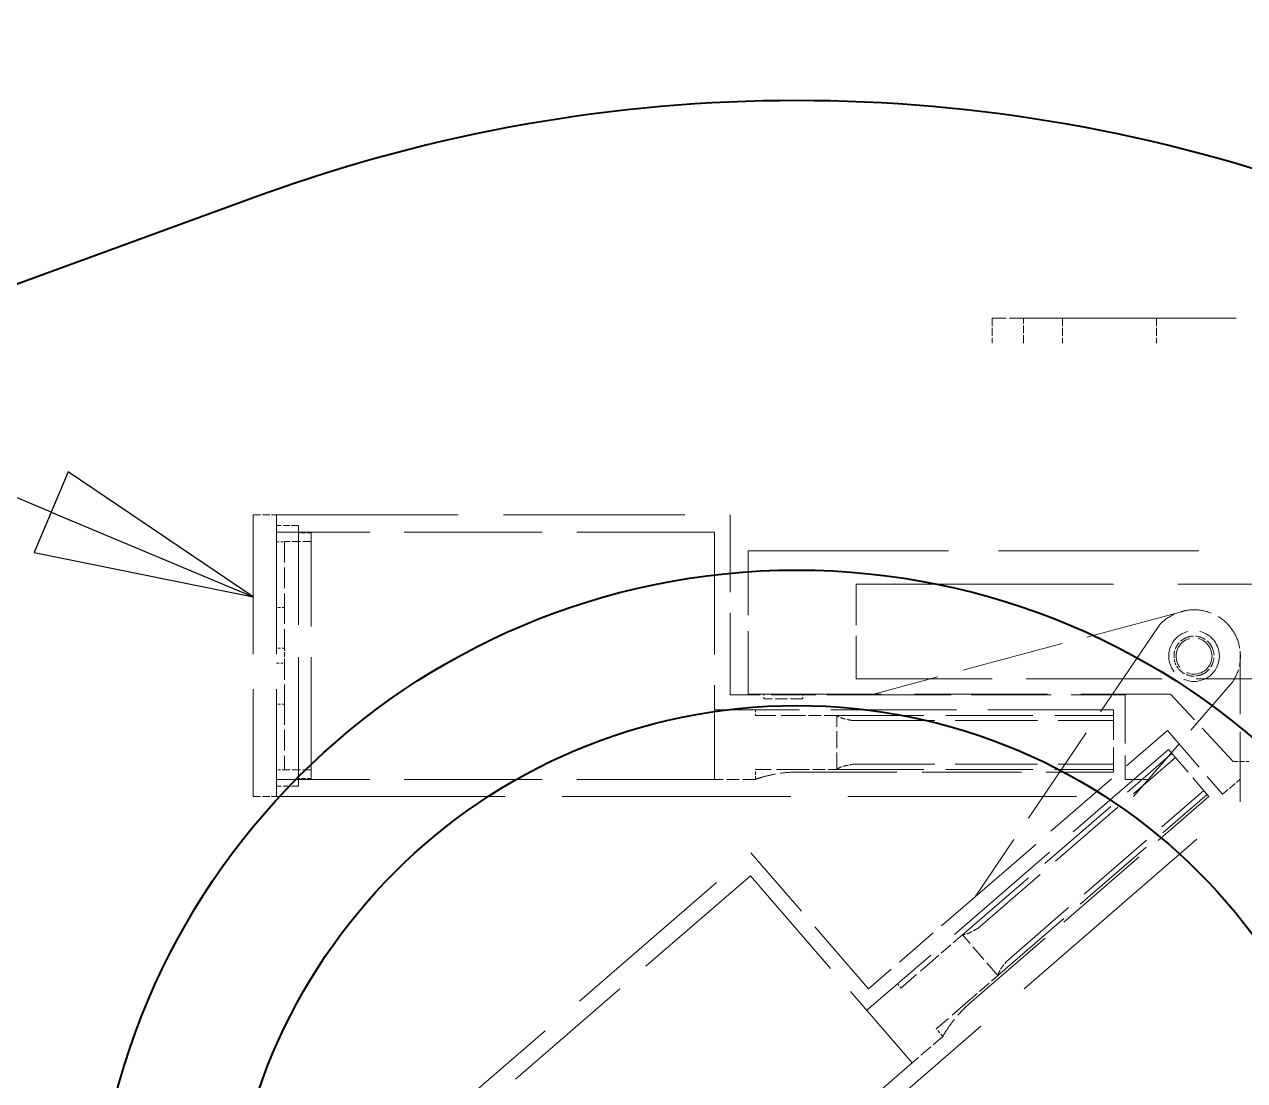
# Model space of a CAD drawing. Header units: millimetres. Extents: x 0 to 5887, y 0 to 4158.
# Drawn here: x 3016.3 to 3094.3, y 1988.6 to 2056.1 of the extents above; entities that cross this region are included whole.
import ezdxf

# ---------------------------------------------------------------- set-up
doc = ezdxf.new("R2010")
doc.units = ezdxf.units.MM
doc.header["$LTSCALE"] = 7
doc.linetypes.add('DASHED', pattern=[0.2067, 0.1654, -0.0413])
for name, color, linetype, lineweight in [('가려진 것(ISO)', 2, 'DASHED', 18), ('가시적인 것(ISO)', 3, 'Continuous', 40), ('기호(ISO)', 5, 'Continuous', 25)]:
    doc.layers.add(name, color=color, linetype=linetype, lineweight=lineweight)

# ---------------------------------------------------------------- blocks, each defined once
blk = doc.blocks.new('품번기호8')
at = {"layer": '기호(ISO)', "color": 7}
for p, q in [((431.146, 289.27), (386.166, 308.125)), ((431.3, 289.639), (430.991, 288.901)), ((432.99, 288.497), (431.3, 289.639)), ((431.146, 289.27), (432.99, 288.497)), ((430.991, 288.901), (432.99, 288.497))]:
    blk.add_line(p, q, dxfattribs=at)
at = {"layer": '기호(ISO)', "color": 7, "flags": 128}
blk.add_lwpolyline([(430.991, 288.901), (432.99, 288.497), (431.3, 289.639), (430.991, 288.901)], dxfattribs=at)
at = {"layer": '기호(ISO)', "color": 7}
blk.add_solid([(430.991, 288.901), (432.99, 288.497), (431.3, 289.639), (430.991, 288.901)], dxfattribs=at)

msp = doc.modelspace()

# ---------------------------------------------------------------- linework, layer by layer
at = {"layer": '가려진 것(ISO)', "ltscale": 0.769514}
msp.add_line((3080.1748, 2037.2871), (3078.1748, 2037.2871), dxfattribs=at)
at = {"layer": '가려진 것(ISO)', "ltscale": 0.435259}
for p, q in [((3078.1748, 2037.2871), (3078.1748, 2035.6871)), ((3080.1748, 2035.6871), (3080.1748, 2037.2871)), ((3082.6748, 2037.2871), (3082.6748, 2035.6871)), ((3088.6748, 2037.2871), (3088.6748, 2035.6871))]:
    msp.add_line(p, q, dxfattribs=at)
at = {"layer": '가려진 것(ISO)', "ltscale": 11.749257}
msp.add_line((3080.1748, 2037.2871), (3131.1748, 2037.2871), dxfattribs=at)
at = {"layer": '가려진 것(ISO)', "ltscale": 7.693333}
for p, q in [((3030.931, 2024.7106), (3030.931, 2006.7106)), ((3032.431, 2024.7106), (3032.431, 2006.7106)), ((3032.431, 2024.7106), (3032.431, 2006.7106))]:
    msp.add_line(p, q, dxfattribs=at)
at = {"layer": '가려진 것(ISO)', "ltscale": 0.408049}
for p, q in [((3030.931, 2024.7106), (3032.431, 2024.7106)), ((3030.931, 2006.7106), (3032.431, 2006.7106))]:
    msp.add_line(p, q, dxfattribs=at)
at = {"layer": '가려진 것(ISO)', "ltscale": 10.021425}
for p, q in [((3032.431, 2024.7106), (3061.431, 2024.7106)), ((3040.8136, 1984.1542), (3062.7496, 2003.1229))]:
    msp.add_line(p, q, dxfattribs=at)
at = {"layer": '가려진 것(ISO)', "ltscale": 4.535932}
for p, q in [((3061.431, 2013.2106), (3061.431, 2024.7106)), ((3070.2717, 1994.4241), (3062.7496, 2003.1229))]:
    msp.add_line(p, q, dxfattribs=at)
at = {"layer": '가려진 것(ISO)', "ltscale": 0.380839}
for p, q in [((3033.831, 2024.0356), (3032.431, 2024.0356)), ((3033.831, 2007.3856), (3032.431, 2007.3856))]:
    msp.add_line(p, q, dxfattribs=at)
at = {"layer": '가려진 것(ISO)', "ltscale": 7.618686}
for p, q in [((3060.431, 2023.6106), (3032.431, 2023.6106)), ((3060.431, 2007.8106), (3032.431, 2007.8106)), ((3062.7127, 2001.6367), (3041.5331, 1983.3221)), ((3073.0474, 1989.6854), (3051.8678, 1971.3708))]:
    msp.add_line(p, q, dxfattribs=at)
at = {"layer": '가려진 것(ISO)', "ltscale": 7.116325}
msp.add_line((3033.831, 2007.3856), (3033.831, 2024.0356), dxfattribs=at)
at = {"layer": '가려진 것(ISO)', "ltscale": 0.21758}
for p, q in [((3034.631, 2023.5606), (3033.831, 2023.5606)), ((3034.631, 2007.8606), (3033.831, 2007.8606))]:
    msp.add_line(p, q, dxfattribs=at)
at = {"layer": '가려진 것(ISO)', "ltscale": 6.710283}
msp.add_line((3034.631, 2007.8606), (3034.631, 2023.5606), dxfattribs=at)
at = {"layer": '가려진 것(ISO)', "ltscale": 6.753024}
for p, q in [((3060.431, 2023.6106), (3060.431, 2007.8106)), ((3062.7127, 2001.6367), (3073.0474, 1989.6854))]:
    msp.add_line(p, q, dxfattribs=at)
at = {"layer": '가려진 것(ISO)', "ltscale": 0.13595}
for p, q in [((3032.431, 2022.9951), (3032.931, 2022.9951)), ((3032.931, 2018.7993), (3032.431, 2018.7993)), ((3032.931, 2016.1856), (3032.431, 2016.1856)), ((3032.431, 2015.2356), (3032.931, 2015.2356)), ((3032.931, 2012.6219), (3032.431, 2012.6219)), ((3032.931, 2008.4261), (3032.431, 2008.4261))]:
    msp.add_line(p, q, dxfattribs=at)
at = {"layer": '가려진 것(ISO)', "ltscale": 0.129239}
for p, q in [((3032.931, 2022.9951), (3032.931, 2023.0106)), ((3032.931, 2008.4106), (3032.931, 2008.4261))]:
    msp.add_line(p, q, dxfattribs=at)
at = {"layer": '가려진 것(ISO)', "ltscale": 0.462469}
for p, q in [((3034.631, 2023.0106), (3032.931, 2023.0106)), ((3034.631, 2008.4106), (3032.931, 2008.4106))]:
    msp.add_line(p, q, dxfattribs=at)
at = {"layer": '가려진 것(ISO)', "ltscale": 1.141586}
for p, q in [((3032.931, 2022.9951), (3032.931, 2018.7993)), ((3032.931, 2012.6219), (3032.931, 2008.4261))]:
    msp.add_line(p, q, dxfattribs=at)
at = {"layer": '가려진 것(ISO)', "ltscale": 3.549301}
msp.add_line((3062.5748, 2022.4121), (3062.5748, 2013.2621), dxfattribs=at)
at = {"layer": '가려진 것(ISO)', "ltscale": 11.058125}
msp.add_line((3062.5748, 2022.4121), (3094.5748, 2022.4121), dxfattribs=at)
at = {"layer": '가려진 것(ISO)', "ltscale": 2.366934}
msp.add_line((3069.4748, 2014.2387), (3069.4748, 2020.2871), dxfattribs=at)
at = {"layer": '가려진 것(ISO)', "ltscale": 14.214297}
msp.add_line((3069.4748, 2020.2871), (3131.1748, 2020.2871), dxfattribs=at)
at = {"layer": '가려진 것(ISO)', "ltscale": 1.076065}
for p, q in [((3032.931, 2016.1856), (3032.931, 2018.7993)), ((3032.931, 2012.6219), (3032.931, 2015.2356))]:
    msp.add_line(p, q, dxfattribs=at)
at = {"layer": '가려진 것(ISO)', "ltscale": 5.684871}
for p, q in [((3090.5903, 2018.6123), (3070.431, 2013.2106)), ((3088.795, 2017.5829), (3077.0794, 2000.3109))]:
    msp.add_line(p, q, dxfattribs=at)
at = {"layer": '가려진 것(ISO)', "ltscale": 0.258577}
msp.add_line((3032.931, 2015.2356), (3032.931, 2016.1856), dxfattribs=at)
at = {"layer": '가려진 것(ISO)', "ltscale": 3.869947}
for p, q in [((3094.0225, 2006.369), (3094.0226, 2016.0056)), ((3087.2096, 2006.7106), (3093.5129, 2013.9999))]:
    msp.add_line(p, q, dxfattribs=at)
at = {"layer": '가려진 것(ISO)', "ltscale": 7.512551}
msp.add_line((3069.4748, 2014.2387), (3097.0847, 2014.2387), dxfattribs=at)
at = {"layer": '가려진 것(ISO)', "ltscale": 7.346587}
msp.add_line((3062.5748, 2013.2621), (3089.5748, 2013.2621), dxfattribs=at)
at = {"layer": '가려진 것(ISO)', "ltscale": 0.08153}
for p, q in [((3063.5748, 2012.9621), (3063.5748, 2013.2621)), ((3066.0748, 2012.9621), (3066.0748, 2013.2621))]:
    msp.add_line(p, q, dxfattribs=at)
at = {"layer": '가려진 것(ISO)', "ltscale": 2.507845}
msp.add_line((3093.5748, 2008.9621), (3089.5748, 2013.2621), dxfattribs=at)
at = {"layer": '가려진 것(ISO)', "ltscale": 2.448796}
for p, q in [((3070.431, 2013.2106), (3061.431, 2013.2106)), ((3077.0794, 2000.3109), (3070.2717, 1994.4241))]:
    msp.add_line(p, q, dxfattribs=at)
at = {"layer": '가려진 것(ISO)', "ltscale": 0.680149}
msp.add_line((3066.0748, 2012.9621), (3063.5748, 2012.9621), dxfattribs=at)
at = {"layer": '가려진 것(ISO)', "ltscale": 4.42134}
for p, q in [((3070.431, 2013.2106), (3086.6804, 2013.2106)), ((3077.0794, 2000.3109), (3089.3707, 2010.9395))]:
    msp.add_line(p, q, dxfattribs=at)
at = {"layer": '가려진 것(ISO)', "ltscale": 2.684315}
for p, q in [((3086.6804, 2013.2106), (3086.6804, 2007.8106)), ((3089.3707, 2010.9395), (3092.9028, 2006.8549))]:
    msp.add_line(p, q, dxfattribs=at)
at = {"layer": '가려진 것(ISO)', "ltscale": 6.938437}
for p, q in [((3085.931, 2012.2464), (3060.431, 2012.2464)), ((3089.4345, 2009.72), (3070.146, 1993.0406))]:
    msp.add_line(p, q, dxfattribs=at)
at = {"layer": '가려진 것(ISO)', "ltscale": 0.095135}
for p, q in [((3063.031, 2011.8964), (3063.031, 2012.2464)), ((3072.3416, 1994.4765), (3072.1127, 1994.7413))]:
    msp.add_line(p, q, dxfattribs=at)
at = {"layer": '가려진 것(ISO)', "ltscale": 1.140846}
for p, q in [((3063.031, 2011.8964), (3065.7005, 2011.8964)), ((3065.701, 2008.4464), (3063.0316, 2008.4464)), ((3072.3416, 1994.4765), (3074.3608, 1996.2226)), ((3076.6178, 1993.6133), (3074.5986, 1991.8673))]:
    msp.add_line(p, q, dxfattribs=at)
at = {"layer": '가려진 것(ISO)', "ltscale": 0.688469}
for p, q in [((3068.231, 2011.8964), (3065.7005, 2011.8964)), ((3076.2749, 1997.8778), (3074.3608, 1996.2226))]:
    msp.add_line(p, q, dxfattribs=at)
at = {"layer": '가려진 것(ISO)', "ltscale": 4.816061}
for p, q in [((3068.231, 2011.8964), (3085.931, 2011.8964)), ((3076.2749, 1997.8778), (3089.6635, 2009.4553)), ((3068.231, 2008.4464), (3085.931, 2008.4464)), ((3078.5316, 1995.2682), (3091.9201, 2006.8456))]:
    msp.add_line(p, q, dxfattribs=at)
at = {"layer": '가려진 것(ISO)', "ltscale": 0.938643}
for p, q in [((3068.231, 2008.4464), (3068.231, 2011.8964)), ((3078.5316, 1995.2682), (3076.2749, 1997.8778))]:
    msp.add_line(p, q, dxfattribs=at)
at = {"layer": '가려진 것(ISO)', "ltscale": 1.656983}
for p, q in [((3085.931, 2012.2464), (3085.931, 2008.2765)), ((3089.4345, 2009.72), (3092.0312, 2006.7172))]:
    msp.add_line(p, q, dxfattribs=at)
at = {"layer": '가려진 것(ISO)', "ltscale": 4.541158}
for p, q in [((3069.2413, 2011.5655), (3085.931, 2011.5655)), ((3069.2413, 2008.7773), (3085.931, 2008.7773)), ((3077.2556, 1998.2884), (3089.8799, 2009.205)), ((3079.0793, 1996.1793), (3091.7037, 2007.0959))]:
    msp.add_line(p, q, dxfattribs=at)
at = {"layer": '가려진 것(ISO)', "ltscale": 0.272}
msp.add_line((3093.5748, 2008.9621), (3094.5748, 2008.9621), dxfattribs=at)
at = {"layer": '가려진 것(ISO)', "ltscale": 0.707515}
for p, q in [((3063.0316, 2007.8106), (3060.431, 2007.8106)), ((3075.0145, 1991.3864), (3073.0474, 1989.6854))]:
    msp.add_line(p, q, dxfattribs=at)
at = {"layer": '가려진 것(ISO)', "ltscale": 0.172889}
for p, q in [((3063.0316, 2007.8106), (3063.0316, 2008.4464)), ((3075.0145, 1991.3864), (3074.5986, 1991.8673))]:
    msp.add_line(p, q, dxfattribs=at)
at = {"layer": '가려진 것(ISO)', "ltscale": 0.688312}
for p, q in [((3065.701, 2008.4464), (3068.231, 2008.4464)), ((3076.6178, 1993.6133), (3078.5316, 1995.2682))]:
    msp.add_line(p, q, dxfattribs=at)
at = {"layer": '가려진 것(ISO)', "ltscale": 5.504473}
for p, q in [((3065.701, 2008.2765), (3085.931, 2008.2765)), ((3076.7289, 1993.4849), (3092.0312, 2006.7172))]:
    msp.add_line(p, q, dxfattribs=at)
at = {"layer": '가려진 것(ISO)', "ltscale": 0.402713}
for p, q in [((3086.6804, 2007.8106), (3088.1608, 2007.8106)), ((3092.9028, 2006.8549), (3094.0225, 2007.8232))]:
    msp.add_line(p, q, dxfattribs=at)
at = {"layer": '가려진 것(ISO)', "ltscale": 12.619743}
for p, q in [((3032.431, 2006.7106), (3087.2096, 2006.7106)), ((3052.5873, 1970.5387), (3094.0225, 2006.369))]:
    msp.add_line(p, q, dxfattribs=at)
at = {"layer": '가려진 것(ISO)', "ltscale": 2.769536}
msp.add_circle((3091.0748, 2015.6871), 1.62, dxfattribs=at)
at = {"layer": '가려진 것(ISO)', "ltscale": 1.965999}
msp.add_circle((3091.0748, 2015.6871), 1.15, dxfattribs=at)
at = {"layer": '가려진 것(ISO)', "ltscale": 1.6896}
msp.add_open_spline([(3093.8444, 2016.7453), (3093.719, 2017.0718), (3093.5347, 2017.3753), (3093.0722, 2017.9103), (3092.7545, 2018.1622), (3092.0477, 2018.5157), (3091.6586, 2018.6175), (3090.9203, 2018.6712), (3090.5205, 2018.6265), (3089.7701, 2018.3788), (3089.4193, 2018.1754), (3089.1354, 2017.9299), (3089.0153, 2017.826), (3088.9004, 2017.7097), (3088.795, 2017.5829)], degree=3, knots=[1.25170132, 1.25170132, 1.25170132, 1.25170132, 1.35132314, 1.35132314, 1.46386226, 1.46386226, 1.57640138, 1.57640138, 1.68902279, 1.68902279, 1.80164419, 1.80164419, 1.80164419, 1.84927338, 1.84927338, 1.84927338, 1.84927338], dxfattribs=at)
at = {"layer": '가려진 것(ISO)', "ltscale": 0.416984}
msp.add_open_spline([(3090.6281, 2016.8866), (3090.6135, 2016.8812), (3090.599, 2016.8755), (3090.427, 2016.8042), (3090.2832, 2016.7057), (3090.0561, 2016.4787), (3089.9576, 2016.3349), (3089.8301, 2016.0272), (3089.7978, 2015.8647), (3089.795, 2015.7106)], degree=3, knots=[0.04388322, 0.04388322, 0.04388322, 0.04388322, 0.04828585, 0.04828585, 0.0965717, 0.0965717, 0.1448508, 0.1448508, 0.19078758, 0.19078758, 0.19078758, 0.19078758], dxfattribs=at)
at = {"layer": '가려진 것(ISO)', "ltscale": 0.54074}
msp.add_open_spline([(3092.2652, 2016.1572), (3092.2111, 2016.2935), (3092.1335, 2016.4197), (3091.9377, 2016.6461), (3091.8012, 2016.7548), (3091.4961, 2016.9078), (3091.3275, 2016.9521), (3091.0073, 2016.9754), (3090.8341, 2016.9558), (3090.6573, 2016.8972), (3090.6426, 2016.8921), (3090.6281, 2016.8866)], degree=3, knots=[-0.23465068, -0.23465068, -0.23465068, -0.23465068, -0.19312991, -0.19312991, -0.1448508, -0.1448508, -0.0965717, -0.0965717, -0.04828585, -0.04828585, -0.04388322, -0.04388322, -0.04388322, -0.04388322], dxfattribs=at)
at = {"layer": '가려진 것(ISO)', "ltscale": 0.785766}
msp.add_open_spline([(3093.5129, 2013.9999), (3093.6302, 2014.1694), (3093.7317, 2014.3544), (3093.9642, 2014.9133), (3094.0398, 2015.3117), (3094.0398, 2016.035), (3093.9748, 2016.4028), (3093.8444, 2016.7453)], degree=3, knots=[1.17884736, 1.17884736, 1.17884736, 1.17884736, 1.23870601, 1.23870601, 1.35132314, 1.35132314, 1.45567517, 1.45567517, 1.45567517, 1.45567517], dxfattribs=at)
at = {"layer": '가려진 것(ISO)', "ltscale": 0.12366}
msp.add_open_spline([(3089.795, 2015.7106), (3089.7948, 2015.7028), (3089.7948, 2015.6949), (3089.7948, 2015.5487), (3089.8186, 2015.4025), (3089.8668, 2015.264)], degree=3, knots=[-0.581794196, -0.581794196, -0.581794196, -0.581794196, -0.579451869, -0.579451869, -0.537931099, -0.537931099, -0.537931099, -0.537931099], dxfattribs=at)
at = {"layer": '가려진 것(ISO)', "ltscale": 0.554467}
msp.add_open_spline([(3091.5215, 2014.4876), (3091.536, 2014.493), (3091.5505, 2014.4987), (3091.7225, 2014.57), (3091.8663, 2014.6685), (3092.0934, 2014.8955), (3092.1918, 2015.0393), (3092.3225, 2015.3546), (3092.3548, 2015.5261), (3092.3548, 2015.8413), (3092.3252, 2016.0051), (3092.2653, 2016.1572)], degree=3, knots=[-0.34240533, -0.34240533, -0.34240533, -0.34240533, -0.33800352, -0.33800352, -0.28971615, -0.28971615, -0.24142303, -0.24142303, -0.19312991, -0.19312991, -0.14688397, -0.14688397, -0.14688397, -0.14688397], dxfattribs=at)
at = {"layer": '가려진 것(ISO)', "ltscale": 0.124522}
msp.add_open_spline([(3089.8667, 2015.264), (3089.9181, 2015.1176), (3089.9971, 2014.9809), (3090.0913, 2014.8678)], degree=3, dxfattribs=at)
at = {"layer": '가려진 것(ISO)', "ltscale": 0.42985}
msp.add_open_spline([(3090.0913, 2014.8678), (3090.0964, 2014.8618), (3090.1014, 2014.8558), (3090.2118, 2014.7281), (3090.3484, 2014.6194), (3090.6535, 2014.4664), (3090.8221, 2014.4221), (3091.1423, 2014.3989), (3091.3155, 2014.4184), (3091.4922, 2014.477), (3091.5069, 2014.4822), (3091.5215, 2014.4876)], degree=3, knots=[-0.5817942, -0.5817942, -0.5817942, -0.5817942, -0.57945187, -0.57945187, -0.53115875, -0.53115875, -0.48286563, -0.48286563, -0.43457826, -0.43457826, -0.43017645, -0.43017645, -0.43017645, -0.43017645], dxfattribs=at)
at = {"layer": '가려진 것(ISO)', "ltscale": 0.303113}
for points, knots in [([(3069.2413, 2011.5655), (3069.0674, 2011.6061), (3068.8826, 2011.6358), (3068.6163, 2011.7078), (3068.5302, 2011.7362), (3068.3689, 2011.8073), (3068.2968, 2011.8481), (3068.231, 2011.8964)], [-0.11209994, -0.11209994, -0.11209994, -0.11209994, -0.05592661, -0.05592661, -0.02750081, -0.02750081, 0, 0, 0, 0]), ([(3068.231, 2008.4464), (3068.2968, 2008.4947), (3068.369, 2008.5355), (3068.5303, 2008.6067), (3068.6165, 2008.6351), (3068.8828, 2008.707), (3069.0675, 2008.7367), (3069.2413, 2008.7773)], [-0.10898707, -0.10898707, -0.10898707, -0.10898707, -0.08223427, -0.08223427, -0.05458161, -0.05458161, 0, 0, 0, 0]), ([(3077.2556, 1998.2884), (3077.0975, 1998.2053), (3076.9382, 1998.1069), (3076.6897, 1997.9871), (3076.606, 1997.9523), (3076.4375, 1997.9006), (3076.3563, 1997.8843), (3076.2749, 1997.8778)], [-0.11209994, -0.11209994, -0.11209994, -0.11209994, -0.05592661, -0.05592661, -0.02750081, -0.02750081, 0, 0, 0, 0]), ([(3078.5316, 1995.2682), (3078.5497, 1995.3478), (3078.5776, 1995.4259), (3078.6531, 1995.5852), (3078.6997, 1995.6631), (3078.8541, 1995.8916), (3078.9744, 1996.0349), (3079.0793, 1996.1793)], [-0.10898707, -0.10898707, -0.10898707, -0.10898707, -0.08223427, -0.08223427, -0.05458161, -0.05458161, 0, 0, 0, 0])]:
    msp.add_open_spline(points, degree=3, knots=knots, dxfattribs=at)
at = {"layer": '가려진 것(ISO)', "ltscale": 1.149303}
for points in [[(3063.0316, 2007.8106), (3063.0588, 2007.8202), (3063.0997, 2007.8345), (3063.373, 2007.9207), (3063.578, 2007.9819), (3064.049, 2008.0982), (3064.3474, 2008.161), (3065.0042, 2008.251), (3065.3629, 2008.2765), (3065.701, 2008.2765)], [(3075.0145, 1991.3864), (3075.0288, 1991.4114), (3075.0504, 1991.449), (3075.2007, 1991.6929), (3075.3157, 1991.8734), (3075.596, 1992.2694), (3075.7806, 1992.5121), (3076.2185, 1993.0097), (3076.4731, 1993.2637), (3076.7289, 1993.4849)]]:
    msp.add_open_spline(points, degree=3, knots=[0.40571, 0.40571, 0.40571, 0.40571, 0.50711232, 0.50711232, 0.60851463, 0.60851463, 0.70996732, 0.70996732, 0.81142001, 0.81142001, 0.81142001, 0.81142001], dxfattribs=at)
at = {"layer": '가시적인 것(ISO)'}
msp.add_line((3031.4727, 2045.1564), (2932.1243, 2008.9965), dxfattribs=at)
for radius in [45, 36.3397]:
    msp.add_circle((3065.6748, 1976.1871), radius, dxfattribs=at)
msp.add_arc((3065.6748, 1951.1871), 100, 70, 110, dxfattribs=at)

# ---------------------------------------------------------------- block references
at = {"layer": '기호(ISO)', "xscale": 7, "yscale": 7, "zscale": 7}
msp.add_blockref('품번기호8', (0, 0), dxfattribs=at)

doc.saveas('drawing.dxf')
